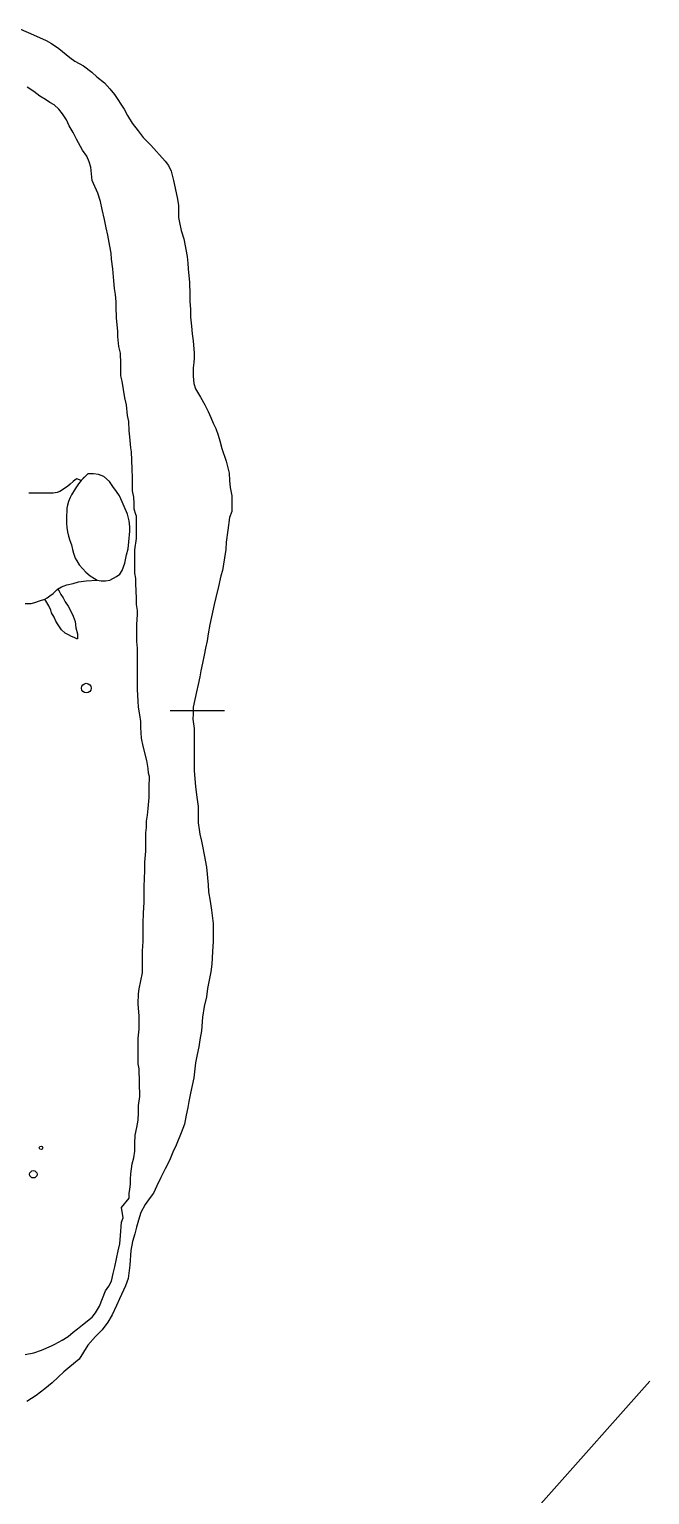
# Model space of a CAD drawing. Extents: x 0.1 to 15.9, y -3.2 to 14.4.
# Drawn here: x 11.34 to 15.94, y 2.9 to 13.76 of the extents above; entities that cross this region are included whole.
import ezdxf

# ---------------------------------------------------------------- set-up
doc = ezdxf.new("R2010")
doc.units = 0
doc.layers.add('LAYER1', color=7, linetype='CONTINUOUS')

msp = doc.modelspace()

# ---------------------------------------------------------------- linework, layer by layer
at = {"layer": 'LAYER1', "color": 7, "linetype": 'CONTINUOUS'}
for points in [[(11.2774, 13.7635), (11.3715, 13.7226), (11.4655, 13.6817), (11.5064, 13.6572), (11.5596, 13.6204), (11.6413, 13.555), (11.6781, 13.5264), (11.7436, 13.4937), (11.8049, 13.4446), (11.8417, 13.4119), (11.8989, 13.3669), (11.9398, 13.3219), (11.9726, 13.281), (12.0462, 13.1706), (12.0707, 13.1256), (12.1034, 13.0684), (12.1484, 13.0111), (12.1852, 12.9621), (12.2424, 12.9048), (12.3487, 12.7863), (12.3733, 12.7535), (12.3937, 12.7127), (12.4101, 12.6431), (12.4387, 12.5164), (12.4469, 12.4591), (12.4469, 12.3937), (12.4469, 12.3692), (12.4551, 12.3324), (12.4673, 12.271), (12.4878, 12.2097), (12.5123, 12.0789), (12.5164, 12.0298), (12.5205, 11.9889), (12.5287, 11.8867), (12.5327, 11.8008), (12.5327, 11.7477), (12.5368, 11.6863), (12.5368, 11.6291), (12.545, 11.5636), (12.5491, 11.5064), (12.5573, 11.4532), (12.5655, 11.3633), (12.5655, 11.3265), (12.5614, 11.2938), (12.5573, 11.2529), (12.5573, 11.1916), (12.5614, 11.1384), (12.5736, 11.0975), (12.6104, 11.0362), (12.6431, 10.9789), (12.6677, 10.9299), (12.6881, 10.8849), (12.7045, 10.844), (12.7249, 10.8031), (12.7413, 10.754), (12.7535, 10.7131), (12.7699, 10.6559), (12.8026, 10.5618), (12.8231, 10.4719), (12.8271, 10.4187), (12.8312, 10.3656), (12.8435, 10.3042), (12.8435, 10.1898), (12.8271, 10.1448), (12.8149, 10.0507), (12.8026, 9.9608), (12.7985, 9.9076), (12.7903, 9.8463), (12.7822, 9.7972), (12.774, 9.7522), (12.7617, 9.7113), (12.7454, 9.6337), (12.7249, 9.5519), (12.7127, 9.4987), (12.6922, 9.4088), (12.6799, 9.3515), (12.6677, 9.282), (12.6595, 9.2288), (12.6472, 9.1757), (12.6391, 9.1225), (12.6268, 9.0653), (12.6145, 9.008), (12.6063, 8.9631), (12.5941, 8.9058), (12.5818, 8.8527), (12.5695, 8.7954), (12.5573, 8.7382), (12.5573, 8.6891), (12.5532, 8.6482)], [(12.1402, 9.2779), (12.1402, 9.3106), (12.1402, 9.3106), (12.1402, 9.327), (12.1402, 9.3515), (12.1443, 9.4251), (12.1443, 9.4537), (12.1361, 9.4987), (12.1361, 9.5437), (12.132, 9.6541), (12.132, 9.6909), (12.1238, 9.7318), (12.1238, 9.789), (12.1238, 9.8422), (12.1238, 9.9035), (12.1361, 9.9894), (12.1361, 10.0221), (12.1361, 10.0753), (12.1361, 10.1161), (12.1361, 10.1529), (12.132, 10.1652), (12.1198, 10.2061), (12.1198, 10.247), (12.1157, 10.2961), (12.1075, 10.341), (12.1075, 10.4351), (12.1034, 10.5046), (12.0993, 10.6314), (12.0952, 10.66), (12.087, 10.7418), (12.083, 10.7867), (12.0789, 10.8563), (12.0707, 10.9012), (12.0625, 10.9789), (12.0502, 11.0321), (12.0298, 11.1548), (12.0216, 11.1956), (12.0216, 11.2856), (12.0175, 11.3633), (12.0053, 11.4124), (11.9971, 11.486), (11.9971, 11.5268), (11.993, 11.5718), (11.9889, 11.625), (11.9848, 11.7068), (11.9848, 11.7436), (11.9807, 11.7967), (11.9726, 11.8417), (11.9685, 11.8989), (11.9603, 11.9889), (11.9521, 12.0584), (11.948, 12.1034), (11.9398, 12.1566), (11.9235, 12.2383), (11.9112, 12.2915), (11.8989, 12.3528), (11.8826, 12.4264), (11.8703, 12.4878), (11.8499, 12.5491), (11.809, 12.6431), (11.7967, 12.7413), (11.7845, 12.7822), (11.7681, 12.8231), (11.7354, 12.868), (11.6904, 12.9498), (11.6659, 12.9989), (11.6373, 13.048), (11.6168, 13.0929), (11.5882, 13.1379), (11.5596, 13.1706), (11.5268, 13.2033), (11.4941, 13.2197), (11.4614, 13.2442), (11.4205, 13.2688), (11.3756, 13.3015), (11.3265, 13.3342)], [(11.3101, 3.9377), (11.3756, 3.95), (11.4328, 3.9704), (11.5064, 4.0031), (11.5309, 4.0154), (11.5841, 4.044), (11.6291, 4.0726), (11.6659, 4.1053), (11.6986, 4.1299), (11.7354, 4.1585), (11.809, 4.2157), (11.8335, 4.2485), (11.8621, 4.2975), (11.9071, 4.412), (11.9317, 4.4447), (11.9521, 4.4815), (11.9644, 4.5388), (11.9766, 4.5878), (11.9889, 4.6492), (12.0012, 4.7064), (12.0134, 4.7596), (12.0175, 4.8209), (12.0257, 4.919), (12.038, 4.9518), (12.0257, 5.0295), (12.083, 5.099), (12.083, 5.1317), (12.087, 5.1644), (12.0911, 5.2012), (12.0911, 5.238), (12.0952, 5.2789), (12.0993, 5.3157), (12.1034, 5.3525), (12.1157, 5.3975), (12.1238, 5.4465), (12.1238, 5.5038), (12.1279, 5.5651), (12.1402, 5.6224), (12.1484, 5.6755), (12.1525, 5.7328), (12.1525, 5.7859), (12.1606, 5.8513), (12.1566, 6.0558), (12.1484, 6.0926), (12.1484, 6.1498), (12.1484, 6.2275), (12.1484, 6.2848), (12.1566, 6.3502), (12.1566, 6.3952), (12.1566, 6.4483), (12.1484, 6.5383), (12.1525, 6.6119), (12.1566, 6.6487), (12.1811, 6.7673), (12.1811, 6.9308), (12.1852, 7.0003), (12.1852, 7.0412), (12.1852, 7.0903), (12.1852, 7.1353), (12.1893, 7.213), (12.1934, 7.2907), (12.1934, 7.3234), (12.1934, 7.4092), (12.1974, 7.5278), (12.1974, 7.5892), (12.2056, 7.6709), (12.2056, 7.7691), (12.2056, 7.8059), (12.2097, 7.8468), (12.2097, 7.8917), (12.2179, 7.9367), (12.222, 7.9858), (12.2302, 8.0676), (12.2302, 8.1003), (12.2302, 8.1453), (12.2342, 8.223), (12.2261, 8.2475), (12.222, 8.2843), (12.2138, 8.3415), (12.1852, 8.4478), (12.1729, 8.5092), (12.1688, 8.5869), (12.1688, 8.6318), (12.1606, 8.6809), (12.1525, 8.7382), (12.1484, 8.7831), (12.1443, 8.869), (12.1443, 8.9222), (12.1443, 8.9753), (12.1443, 9.0367), (12.1443, 9.1184), (12.1443, 9.1757), (12.1402, 9.2248), (12.1402, 9.2779)], [(12.5532, 8.6482), (12.5655, 8.5787), (12.5655, 8.5542), (12.5655, 8.5133), (12.5655, 8.4683), (12.5655, 8.3988), (12.5655, 8.3334), (12.5655, 8.2679), (12.5695, 8.2066), (12.5736, 8.1494), (12.5818, 8.088), (12.5941, 8.0021), (12.5941, 7.8795), (12.6023, 7.8304), (12.6063, 7.7977), (12.6186, 7.7445), (12.6268, 7.7077), (12.6391, 7.6423), (12.6554, 7.5524), (12.6677, 7.4215), (12.6718, 7.3683), (12.684, 7.2988), (12.6922, 7.2334), (12.7045, 7.1353), (12.7045, 7.0658), (12.7045, 7.0003), (12.7004, 6.9267), (12.6963, 6.8327), (12.6881, 6.7755), (12.6759, 6.7141), (12.6636, 6.6528), (12.6554, 6.5914), (12.6391, 6.5178), (12.6268, 6.4402), (12.6186, 6.3379), (12.6063, 6.2725), (12.5982, 6.2193), (12.5859, 6.1621), (12.5736, 6.1008), (12.5614, 5.9904), (12.5368, 5.8759), (12.5246, 5.8145), (12.5164, 5.7696), (12.5041, 5.7123), (12.4919, 5.6469), (12.4673, 5.5815), (12.4305, 5.4915), (12.406, 5.4384), (12.3815, 5.377), (12.3487, 5.3157), (12.316, 5.2503), (12.2874, 5.1889), (12.2629, 5.1358), (12.2383, 5.1031), (12.2015, 5.0499), (12.1688, 4.9927), (12.1525, 4.9354), (12.1361, 4.8822), (12.1238, 4.8332), (12.1075, 4.7759), (12.0952, 4.7105), (12.087, 4.6001), (12.0748, 4.502), (12.0543, 4.4488), (12.0094, 4.3507), (11.9889, 4.3016), (11.9562, 4.2321), (11.9235, 4.1789), (11.8826, 4.1217), (11.8335, 4.0726), (11.7763, 4.0072), (11.7109, 3.905), (11.6413, 3.8477), (11.5964, 3.8109), (11.5555, 3.77), (11.5105, 3.7292), (11.4573, 3.6842), (11.3919, 3.6351), (11.3224, 3.5901)], [(15.943, 3.7414), (14.4055, 2.0118)]]:
    msp.add_lwpolyline(points, dxfattribs=at)
at = {"layer": 'LAYER1', "color": 1, "linetype": 'CONTINUOUS'}
for points in [[(11.7272, 10.4187), (11.6945, 10.431), (11.6822, 10.4228), (11.6659, 10.4106), (11.6454, 10.3901), (11.625, 10.3738), (11.6045, 10.3615), (11.5882, 10.3492), (11.5677, 10.337), (11.5473, 10.3288), (11.5187, 10.3247), (11.4778, 10.3247), (11.4328, 10.3247), (11.3837, 10.3247), (11.3388, 10.3247)], [(11.7477, 10.4433), (11.7272, 10.4187), (11.7068, 10.3942), (11.6822, 10.3574), (11.6536, 10.3124), (11.6454, 10.292), (11.6332, 10.2634), (11.625, 10.2347), (11.6209, 10.2143), (11.6209, 10.1857), (11.6168, 10.1611), (11.6168, 10.1325), (11.6168, 10.0998), (11.6209, 10.0712), (11.625, 10.0385), (11.6332, 10.0057), (11.6413, 9.973), (11.6536, 9.9403), (11.6618, 9.9076), (11.67, 9.879), (11.6822, 9.8422), (11.6945, 9.8217), (11.7109, 9.7931), (11.7395, 9.7645), (11.7599, 9.74), (11.7926, 9.7113), (11.8253, 9.6909), (11.8458, 9.6786), (11.8744, 9.6745), (11.9071, 9.6745), (11.9398, 9.6786), (11.9889, 9.7073), (12.0134, 9.7236), (12.0298, 9.7522), (12.0502, 9.8054), (12.0625, 9.8667), (12.0748, 9.9117), (12.0789, 9.9649), (12.087, 10.0425), (12.087, 10.0753), (12.083, 10.1202), (12.0707, 10.1693), (12.0462, 10.2266), (12.0298, 10.2593), (12.0094, 10.3042), (11.9889, 10.337), (11.9603, 10.3738), (11.9357, 10.4106), (11.8949, 10.4474), (11.854, 10.4637), (11.8172, 10.4678), (11.7763, 10.4678), (11.7272, 10.4187)], [(11.3101, 9.5069), (11.3551, 9.5069), (11.3837, 9.5151), (11.4164, 9.5273), (11.4573, 9.5396), (11.4737, 9.5478), (11.4941, 9.5641), (11.5187, 9.5805), (11.5391, 9.6009), (11.5514, 9.6132), (11.58, 9.6296), (11.6209, 9.6459), (11.6659, 9.6541), (11.7068, 9.6664), (11.764, 9.6745), (11.8458, 9.6786)], [(11.5514, 9.6132), (11.5596, 9.605), (11.5636, 9.5969), (11.5759, 9.5723), (11.5923, 9.5478), (11.6086, 9.5192), (11.6291, 9.4864), (11.6495, 9.4496), (11.6659, 9.4128), (11.6822, 9.372), (11.6863, 9.327), (11.6986, 9.282), (11.6986, 9.2575), (11.6986, 9.2452), (11.6945, 9.2452), (11.6741, 9.2534), (11.6536, 9.2616), (11.6332, 9.2738), (11.6086, 9.2861), (11.58, 9.3106), (11.5555, 9.3474), (11.5391, 9.376), (11.5268, 9.4047), (11.5064, 9.4374), (11.5023, 9.4578), (11.486, 9.4905), (11.4573, 9.5396)]]:
    msp.add_lwpolyline(points, dxfattribs=at)
at = {"layer": 'LAYER1', "color": 3, "linetype": 'CONTINUOUS'}
msp.add_lwpolyline([(12.3855, 8.7136), (12.7903, 8.7136)], dxfattribs=at)
at = {"layer": 'LAYER1', "color": 1, "linetype": 'CONTINUOUS'}
for centre, radius in [((11.7645, 8.8792), 0.0358), ((11.4287, 5.4711), 0.0129), ((11.3715, 5.2748), 0.0274)]:
    msp.add_circle(centre, radius, dxfattribs=at)

doc.saveas('drawing.dxf')
